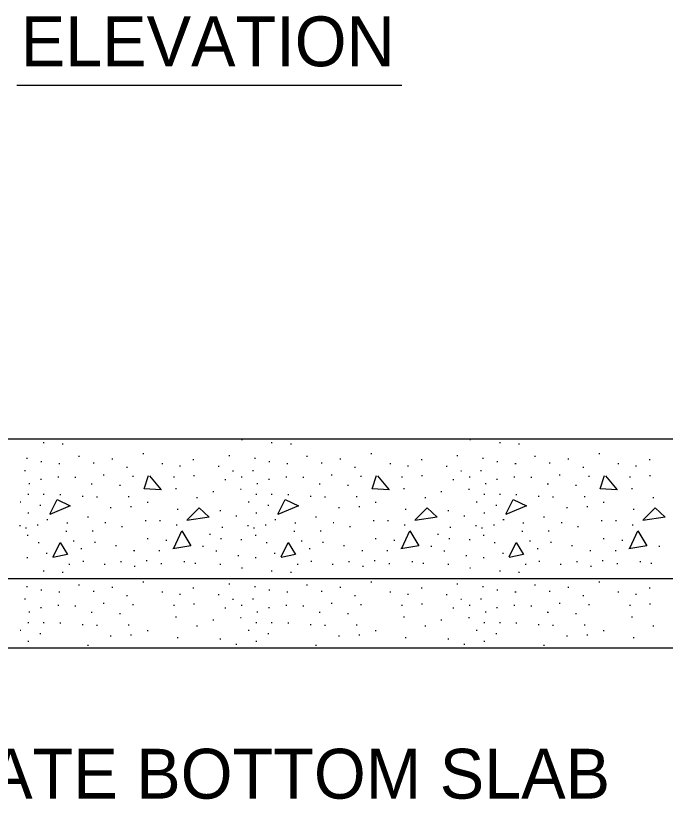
# Model space of a CAD drawing. Extents: x 0 to 2.83, y -0.07 to 1.83.
# Drawn here: x 0.5905 to 0.8078, y 0.1757 to 0.4377 of the extents above; entities that cross this region are included whole.
import ezdxf

# ---------------------------------------------------------------- set-up
doc = ezdxf.new("R2010")
doc.units = 0
doc.layers.add('RD_Pr_Roadway_Notes', color=7, linetype='Continuous')
doc.layers.add('SH_General_Details', color=7, linetype='Continuous')

msp = doc.modelspace()

# ---------------------------------------------------------------- linework, layer by layer
at = {"layer": 'RD_Pr_Roadway_Notes'}
msp.add_line((0.59086, 0.41437), (0.71973, 0.41437), dxfattribs=at)
at = {"layer": 'SH_General_Details'}
for p, q in [((0.41145, 0.29618), (0.91524, 0.29618)), ((0.66609, 0.29602), (0.66642, 0.29602)), ((0.74238, 0.29602), (0.74271, 0.29602)), ((0.59973, 0.29495), (0.60007, 0.29495)), ((0.60611, 0.29452), (0.60644, 0.29452)), ((0.67602, 0.29495), (0.67636, 0.29495)), ((0.6824, 0.29452), (0.68273, 0.29452)), ((0.75231, 0.29495), (0.75265, 0.29495)), ((0.75869, 0.29452), (0.75902, 0.29452)), ((0.63305, 0.29129), (0.63339, 0.29129)), ((0.70934, 0.29129), (0.70968, 0.29129)), ((0.78563, 0.29129), (0.78597, 0.29129)), ((0.59407, 0.28979), (0.59441, 0.28979)), ((0.59887, 0.28864), (0.59921, 0.28864)), ((0.61149, 0.29036), (0.61182, 0.29036)), ((0.61643, 0.28821), (0.61676, 0.28821)), ((0.62266, 0.2895), (0.623, 0.2895)), ((0.64982, 0.28929), (0.65015, 0.28929)), ((0.66179, 0.29065), (0.66212, 0.29065)), ((0.67036, 0.28979), (0.6707, 0.28979)), ((0.67516, 0.28864), (0.6755, 0.28864)), ((0.68778, 0.29036), (0.68811, 0.29036)), ((0.69272, 0.28821), (0.69305, 0.28821)), ((0.69895, 0.2895), (0.69929, 0.2895)), ((0.72611, 0.28929), (0.72644, 0.28929)), ((0.73808, 0.29065), (0.73841, 0.29065)), ((0.74665, 0.28979), (0.74699, 0.28979)), ((0.75145, 0.28864), (0.75179, 0.28864)), ((0.76407, 0.29036), (0.7644, 0.29036)), ((0.76901, 0.28821), (0.76934, 0.28821)), ((0.77524, 0.2895), (0.77558, 0.2895)), ((0.8024, 0.28929), (0.80273, 0.28929)), ((0.59345, 0.28563), (0.59379, 0.28563)), ((0.60496, 0.28792), (0.6053, 0.28792)), ((0.62761, 0.28678), (0.62794, 0.28678)), ((0.63936, 0.28792), (0.63969, 0.28792)), ((0.64531, 0.28721), (0.64564, 0.28721)), ((0.65828, 0.28706), (0.65861, 0.28706)), ((0.66974, 0.28563), (0.67008, 0.28563)), ((0.68125, 0.28792), (0.68159, 0.28792)), ((0.7039, 0.28678), (0.70423, 0.28678)), ((0.71565, 0.28792), (0.71598, 0.28792)), ((0.7216, 0.28721), (0.72193, 0.28721)), ((0.73457, 0.28706), (0.7349, 0.28706)), ((0.74603, 0.28563), (0.74637, 0.28563)), ((0.75754, 0.28792), (0.75788, 0.28792)), ((0.78019, 0.28678), (0.78052, 0.28678)), ((0.79194, 0.28792), (0.79227, 0.28792)), ((0.79789, 0.28721), (0.79822, 0.28721)), ((0.60461, 0.28348), (0.60494, 0.28348)), ((0.61027, 0.28334), (0.6106, 0.28334)), ((0.61973, 0.28413), (0.62006, 0.28413)), ((0.62954, 0.28377), (0.62988, 0.28377)), ((0.6433, 0.28348), (0.64363, 0.28348)), ((0.64996, 0.28391), (0.6503, 0.28391)), ((0.66308, 0.28549), (0.66341, 0.28549)), ((0.66594, 0.28348), (0.66628, 0.28348)), ((0.6809, 0.28348), (0.68123, 0.28348)), ((0.68656, 0.28334), (0.68689, 0.28334)), ((0.69602, 0.28413), (0.69635, 0.28413)), ((0.70583, 0.28377), (0.70617, 0.28377)), ((0.71959, 0.28348), (0.71992, 0.28348)), ((0.72625, 0.28391), (0.72659, 0.28391)), ((0.73937, 0.28549), (0.7397, 0.28549)), ((0.74223, 0.28348), (0.74257, 0.28348)), ((0.75719, 0.28348), (0.75752, 0.28348)), ((0.76285, 0.28334), (0.76318, 0.28334)), ((0.77231, 0.28413), (0.77264, 0.28413)), ((0.78212, 0.28377), (0.78246, 0.28377)), ((0.79588, 0.28348), (0.79621, 0.28348)), ((0.80254, 0.28391), (0.80288, 0.28391)), ((0.59493, 0.28133), (0.59527, 0.28133)), ((0.5988, 0.28269), (0.59914, 0.28269)), ((0.61578, 0.28119), (0.61612, 0.28119)), ((0.62524, 0.28076), (0.62558, 0.28076)), ((0.6605, 0.28262), (0.66083, 0.28262)), ((0.67122, 0.28133), (0.67156, 0.28133)), ((0.67509, 0.28269), (0.67543, 0.28269)), ((0.69207, 0.28119), (0.69241, 0.28119)), ((0.70153, 0.28076), (0.70187, 0.28076)), ((0.73679, 0.28262), (0.73712, 0.28262)), ((0.74751, 0.28133), (0.74785, 0.28133)), ((0.75138, 0.28269), (0.75172, 0.28269)), ((0.76836, 0.28119), (0.7687, 0.28119)), ((0.77782, 0.28076), (0.77816, 0.28076)), ((0.59457, 0.27775), (0.59491, 0.27775)), ((0.59973, 0.27775), (0.60007, 0.27775)), ((0.64395, 0.27961), (0.64428, 0.27961)), ((0.65649, 0.27861), (0.65682, 0.27861)), ((0.66566, 0.2794), (0.66599, 0.2794)), ((0.67086, 0.27775), (0.6712, 0.27775)), ((0.67602, 0.27775), (0.67636, 0.27775)), ((0.72024, 0.27961), (0.72057, 0.27961)), ((0.73278, 0.27861), (0.73311, 0.27861)), ((0.74195, 0.2794), (0.74228, 0.2794)), ((0.74715, 0.27775), (0.74749, 0.27775)), ((0.75231, 0.27775), (0.75265, 0.27775)), ((0.79653, 0.27961), (0.79686, 0.27961)), ((0.59195, 0.27517), (0.59228, 0.27517)), ((0.60525, 0.27761), (0.60558, 0.27761)), ((0.6127, 0.27703), (0.61304, 0.27703)), ((0.6175, 0.27682), (0.61784, 0.27682)), ((0.62811, 0.27689), (0.62844, 0.27689)), ((0.65104, 0.2766), (0.65137, 0.2766)), ((0.66824, 0.27517), (0.66857, 0.27517)), ((0.68154, 0.27761), (0.68187, 0.27761)), ((0.68899, 0.27703), (0.68933, 0.27703)), ((0.69379, 0.27682), (0.69413, 0.27682)), ((0.7044, 0.27689), (0.70473, 0.27689)), ((0.72733, 0.2766), (0.72766, 0.2766)), ((0.74453, 0.27517), (0.74486, 0.27517)), ((0.75783, 0.27761), (0.75816, 0.27761)), ((0.76528, 0.27703), (0.76562, 0.27703)), ((0.77008, 0.27682), (0.77042, 0.27682)), ((0.78069, 0.27689), (0.78102, 0.27689)), ((0.80362, 0.2766), (0.80395, 0.2766)), ((0.59859, 0.27402), (0.59892, 0.27402)), ((0.62216, 0.27331), (0.6225, 0.27331)), ((0.62897, 0.27359), (0.6293, 0.27359)), ((0.63449, 0.27503), (0.63482, 0.27503)), ((0.64452, 0.27273), (0.64485, 0.27273)), ((0.67488, 0.27402), (0.67521, 0.27402)), ((0.69845, 0.27331), (0.69879, 0.27331)), ((0.70526, 0.27359), (0.70559, 0.27359)), ((0.71078, 0.27503), (0.71111, 0.27503)), ((0.72081, 0.27273), (0.72114, 0.27273)), ((0.75117, 0.27402), (0.7515, 0.27402)), ((0.77474, 0.27331), (0.77508, 0.27331)), ((0.78155, 0.27359), (0.78188, 0.27359)), ((0.78707, 0.27503), (0.7874, 0.27503)), ((0.7971, 0.27273), (0.79743, 0.27273)), ((0.59457, 0.27151), (0.59491, 0.27151)), ((0.61449, 0.27015), (0.61483, 0.27015)), ((0.65878, 0.2723), (0.65911, 0.2723)), ((0.66415, 0.27044), (0.66449, 0.27044)), ((0.67086, 0.27151), (0.6712, 0.27151)), ((0.69078, 0.27015), (0.69112, 0.27015)), ((0.73507, 0.2723), (0.7354, 0.2723)), ((0.74044, 0.27044), (0.74078, 0.27044)), ((0.74715, 0.27151), (0.74749, 0.27151)), ((0.76707, 0.27015), (0.76741, 0.27015)), ((0.59173, 0.26729), (0.59207, 0.26729)), ((0.59773, 0.26743), (0.59806, 0.26743)), ((0.60095, 0.26929), (0.60129, 0.26929)), ((0.60762, 0.26808), (0.60795, 0.26808)), ((0.62037, 0.26829), (0.6207, 0.26829)), ((0.63384, 0.26886), (0.63418, 0.26886)), ((0.63857, 0.26886), (0.6389, 0.26886)), ((0.64416, 0.26743), (0.64449, 0.26743)), ((0.66802, 0.26729), (0.66836, 0.26729)), ((0.67402, 0.26743), (0.67435, 0.26743)), ((0.67724, 0.26929), (0.67758, 0.26929)), ((0.68391, 0.26808), (0.68424, 0.26808)), ((0.69666, 0.26829), (0.69699, 0.26829)), ((0.71013, 0.26886), (0.71047, 0.26886)), ((0.71486, 0.26886), (0.71519, 0.26886)), ((0.72045, 0.26743), (0.72078, 0.26743)), ((0.74431, 0.26729), (0.74465, 0.26729)), ((0.75031, 0.26743), (0.75064, 0.26743)), ((0.75353, 0.26929), (0.75387, 0.26929)), ((0.7602, 0.26808), (0.76053, 0.26808)), ((0.77295, 0.26829), (0.77328, 0.26829)), ((0.78642, 0.26886), (0.78676, 0.26886)), ((0.79115, 0.26886), (0.79148, 0.26886)), ((0.79674, 0.26743), (0.79707, 0.26743)), ((0.59379, 0.26643), (0.59412, 0.26643)), ((0.60726, 0.26531), (0.60759, 0.26531)), ((0.61607, 0.26542), (0.6164, 0.26542)), ((0.62589, 0.26693), (0.62622, 0.26693)), ((0.65942, 0.26671), (0.65976, 0.26671)), ((0.67008, 0.26643), (0.67041, 0.26643)), ((0.68355, 0.26531), (0.68388, 0.26531)), ((0.69236, 0.26542), (0.69269, 0.26542)), ((0.70218, 0.26693), (0.70251, 0.26693)), ((0.73571, 0.26671), (0.73605, 0.26671)), ((0.74637, 0.26643), (0.7467, 0.26643)), ((0.75984, 0.26531), (0.76017, 0.26531)), ((0.76865, 0.26542), (0.76898, 0.26542)), ((0.77847, 0.26693), (0.7788, 0.26693)), ((0.59436, 0.26402), (0.59469, 0.26402)), ((0.60977, 0.26208), (0.6101, 0.26208)), ((0.63449, 0.26294), (0.63482, 0.26294)), ((0.64072, 0.26237), (0.64105, 0.26237)), ((0.65534, 0.2643), (0.65567, 0.2643)), ((0.65907, 0.26294), (0.6594, 0.26294)), ((0.66587, 0.26258), (0.66621, 0.26258)), ((0.67065, 0.26402), (0.67098, 0.26402)), ((0.68606, 0.26208), (0.68639, 0.26208)), ((0.71078, 0.26294), (0.71111, 0.26294)), ((0.71701, 0.26237), (0.71734, 0.26237)), ((0.73163, 0.2643), (0.73196, 0.2643)), ((0.73536, 0.26294), (0.73569, 0.26294)), ((0.74216, 0.26258), (0.7425, 0.26258)), ((0.74694, 0.26402), (0.74727, 0.26402)), ((0.76235, 0.26208), (0.76268, 0.26208)), ((0.78707, 0.26294), (0.7874, 0.26294)), ((0.7933, 0.26237), (0.79363, 0.26237)), ((0.59801, 0.26151), (0.59835, 0.26151)), ((0.61235, 0.2595), (0.61268, 0.2595)), ((0.61686, 0.26172), (0.61719, 0.26172)), ((0.62388, 0.26051), (0.62422, 0.26051)), ((0.65305, 0.26036), (0.65338, 0.26036)), ((0.6743, 0.26151), (0.67464, 0.26151)), ((0.68864, 0.2595), (0.68897, 0.2595)), ((0.69315, 0.26172), (0.69348, 0.26172)), ((0.70017, 0.26051), (0.70051, 0.26051)), ((0.72934, 0.26036), (0.72967, 0.26036)), ((0.75059, 0.26151), (0.75093, 0.26151)), ((0.76493, 0.2595), (0.76526, 0.2595)), ((0.76944, 0.26172), (0.76977, 0.26172)), ((0.77646, 0.26051), (0.7768, 0.26051)), ((0.80563, 0.26036), (0.80596, 0.26036)), ((0.60074, 0.258), (0.60107, 0.258)), ((0.62997, 0.25893), (0.63031, 0.25893)), ((0.63843, 0.25893), (0.63876, 0.25893)), ((0.65742, 0.25879), (0.65775, 0.25879)), ((0.6648, 0.25721), (0.66513, 0.25721)), ((0.67703, 0.258), (0.67736, 0.258)), ((0.70626, 0.25893), (0.7066, 0.25893)), ((0.71472, 0.25893), (0.71505, 0.25893)), ((0.73371, 0.25879), (0.73404, 0.25879)), ((0.74109, 0.25721), (0.74142, 0.25721)), ((0.75332, 0.258), (0.75365, 0.258)), ((0.78255, 0.25893), (0.78289, 0.25893)), ((0.79101, 0.25893), (0.79134, 0.25893)), ((0.59429, 0.25656), (0.59462, 0.25656)), ((0.60833, 0.25434), (0.60867, 0.25434)), ((0.61299, 0.25535), (0.61332, 0.25535)), ((0.62008, 0.25434), (0.62042, 0.25434)), ((0.62553, 0.2552), (0.62586, 0.2552)), ((0.63413, 0.25549), (0.63446, 0.25549)), ((0.63907, 0.25456), (0.63941, 0.25456)), ((0.64674, 0.2552), (0.64707, 0.2552)), ((0.65039, 0.25463), (0.65073, 0.25463)), ((0.65878, 0.25434), (0.65911, 0.25434)), ((0.67058, 0.25656), (0.67091, 0.25656)), ((0.68462, 0.25434), (0.68496, 0.25434)), ((0.68928, 0.25535), (0.68961, 0.25535)), ((0.69637, 0.25434), (0.69671, 0.25434)), ((0.70182, 0.2552), (0.70215, 0.2552)), ((0.71042, 0.25549), (0.71075, 0.25549)), ((0.71536, 0.25456), (0.7157, 0.25456)), ((0.72303, 0.2552), (0.72336, 0.2552)), ((0.72668, 0.25463), (0.72702, 0.25463)), ((0.73507, 0.25434), (0.7354, 0.25434)), ((0.74687, 0.25656), (0.7472, 0.25656)), ((0.76091, 0.25434), (0.76125, 0.25434)), ((0.76557, 0.25535), (0.7659, 0.25535)), ((0.77266, 0.25434), (0.773, 0.25434)), ((0.77811, 0.2552), (0.77844, 0.2552)), ((0.78671, 0.25549), (0.78704, 0.25549)), ((0.79165, 0.25456), (0.79199, 0.25456)), ((0.79932, 0.2552), (0.79965, 0.2552)), ((0.80297, 0.25463), (0.80331, 0.25463)), ((0.59973, 0.25205), (0.60007, 0.25205)), ((0.60611, 0.25162), (0.60644, 0.25162)), ((0.63019, 0.25363), (0.63052, 0.25363)), ((0.66609, 0.25312), (0.66642, 0.25312)), ((0.67602, 0.25205), (0.67636, 0.25205)), ((0.6824, 0.25162), (0.68273, 0.25162)), ((0.70648, 0.25363), (0.70681, 0.25363)), ((0.74238, 0.25312), (0.74271, 0.25312)), ((0.75231, 0.25205), (0.75265, 0.25205)), ((0.75869, 0.25162), (0.75902, 0.25162)), ((0.78277, 0.25363), (0.7831, 0.25363)), ((0.41145, 0.24952), (0.91524, 0.24952)), ((0.59407, 0.24689), (0.59441, 0.24689)), ((0.61149, 0.24746), (0.61182, 0.24746)), ((0.62266, 0.2466), (0.623, 0.2466)), ((0.63305, 0.2484), (0.63339, 0.2484)), ((0.64982, 0.24639), (0.65015, 0.24639)), ((0.66179, 0.24775), (0.66212, 0.24775)), ((0.67036, 0.24689), (0.6707, 0.24689)), ((0.68778, 0.24746), (0.68811, 0.24746)), ((0.69895, 0.2466), (0.69929, 0.2466)), ((0.70934, 0.2484), (0.70968, 0.2484)), ((0.72611, 0.24639), (0.72644, 0.24639)), ((0.73808, 0.24775), (0.73841, 0.24775)), ((0.74665, 0.24689), (0.74699, 0.24689)), ((0.76407, 0.24746), (0.7644, 0.24746)), ((0.77524, 0.2466), (0.77558, 0.2466)), ((0.78563, 0.2484), (0.78597, 0.2484)), ((0.8024, 0.24639), (0.80273, 0.24639)), ((0.59887, 0.24574), (0.59921, 0.24574)), ((0.60496, 0.24503), (0.6053, 0.24503)), ((0.61643, 0.24531), (0.61676, 0.24531)), ((0.62761, 0.24388), (0.62794, 0.24388)), ((0.63936, 0.24503), (0.63969, 0.24503)), ((0.64531, 0.24431), (0.64564, 0.24431)), ((0.65828, 0.24417), (0.65861, 0.24417)), ((0.67516, 0.24574), (0.6755, 0.24574)), ((0.68125, 0.24503), (0.68159, 0.24503)), ((0.69272, 0.24531), (0.69305, 0.24531)), ((0.7039, 0.24388), (0.70423, 0.24388)), ((0.71565, 0.24503), (0.71598, 0.24503)), ((0.7216, 0.24431), (0.72193, 0.24431)), ((0.73457, 0.24417), (0.7349, 0.24417)), ((0.75145, 0.24574), (0.75179, 0.24574)), ((0.75754, 0.24503), (0.75788, 0.24503)), ((0.76901, 0.24531), (0.76934, 0.24531)), ((0.78019, 0.24388), (0.78052, 0.24388)), ((0.79194, 0.24503), (0.79227, 0.24503)), ((0.79789, 0.24431), (0.79822, 0.24431)), ((0.59345, 0.24273), (0.59379, 0.24273)), ((0.61973, 0.24123), (0.62006, 0.24123)), ((0.64996, 0.24101), (0.6503, 0.24101)), ((0.66308, 0.24259), (0.66341, 0.24259)), ((0.66974, 0.24273), (0.67008, 0.24273)), ((0.69602, 0.24123), (0.69635, 0.24123)), ((0.72625, 0.24101), (0.72659, 0.24101)), ((0.73937, 0.24259), (0.7397, 0.24259)), ((0.74603, 0.24273), (0.74637, 0.24273)), ((0.77231, 0.24123), (0.77264, 0.24123)), ((0.80254, 0.24101), (0.80288, 0.24101)), ((0.59493, 0.23843), (0.59527, 0.23843)), ((0.5988, 0.2398), (0.59914, 0.2398)), ((0.60461, 0.24058), (0.60494, 0.24058)), ((0.61027, 0.24044), (0.6106, 0.24044)), ((0.62954, 0.24087), (0.62988, 0.24087)), ((0.6433, 0.24058), (0.64363, 0.24058)), ((0.6605, 0.23972), (0.66083, 0.23972)), ((0.66594, 0.24058), (0.66628, 0.24058)), ((0.67122, 0.23843), (0.67156, 0.23843)), ((0.67509, 0.2398), (0.67543, 0.2398)), ((0.6809, 0.24058), (0.68123, 0.24058)), ((0.68656, 0.24044), (0.68689, 0.24044)), ((0.70583, 0.24087), (0.70617, 0.24087)), ((0.71959, 0.24058), (0.71992, 0.24058)), ((0.73679, 0.23972), (0.73712, 0.23972)), ((0.74223, 0.24058), (0.74257, 0.24058)), ((0.74751, 0.23843), (0.74785, 0.23843)), ((0.75138, 0.2398), (0.75172, 0.2398)), ((0.75719, 0.24058), (0.75752, 0.24058)), ((0.76285, 0.24044), (0.76318, 0.24044)), ((0.78212, 0.24087), (0.78246, 0.24087)), ((0.79588, 0.24058), (0.79621, 0.24058)), ((0.61578, 0.23829), (0.61612, 0.23829)), ((0.62524, 0.23786), (0.62558, 0.23786)), ((0.64395, 0.23672), (0.64428, 0.23672)), ((0.66566, 0.2365), (0.66599, 0.2365)), ((0.69207, 0.23829), (0.69241, 0.23829)), ((0.70153, 0.23786), (0.70187, 0.23786)), ((0.72024, 0.23672), (0.72057, 0.23672)), ((0.74195, 0.2365), (0.74228, 0.2365)), ((0.76836, 0.23829), (0.7687, 0.23829)), ((0.77782, 0.23786), (0.77816, 0.23786)), ((0.79653, 0.23672), (0.79686, 0.23672)), ((0.59457, 0.23485), (0.59491, 0.23485)), ((0.59973, 0.23485), (0.60007, 0.23485)), ((0.60525, 0.23471), (0.60558, 0.23471)), ((0.6127, 0.23414), (0.61304, 0.23414)), ((0.6175, 0.23392), (0.61784, 0.23392)), ((0.62811, 0.23399), (0.62844, 0.23399)), ((0.65104, 0.23371), (0.65137, 0.23371)), ((0.65649, 0.23571), (0.65682, 0.23571)), ((0.67086, 0.23485), (0.6712, 0.23485)), ((0.67602, 0.23485), (0.67636, 0.23485)), ((0.68154, 0.23471), (0.68187, 0.23471)), ((0.68899, 0.23414), (0.68933, 0.23414)), ((0.69379, 0.23392), (0.69413, 0.23392)), ((0.7044, 0.23399), (0.70473, 0.23399)), ((0.72733, 0.23371), (0.72766, 0.23371)), ((0.73278, 0.23571), (0.73311, 0.23571)), ((0.74715, 0.23485), (0.74749, 0.23485)), ((0.75231, 0.23485), (0.75265, 0.23485)), ((0.75783, 0.23471), (0.75816, 0.23471)), ((0.76528, 0.23414), (0.76562, 0.23414)), ((0.77008, 0.23392), (0.77042, 0.23392)), ((0.78069, 0.23399), (0.78102, 0.23399)), ((0.80362, 0.23371), (0.80395, 0.23371)), ((0.59195, 0.23227), (0.59228, 0.23227)), ((0.59859, 0.23113), (0.59892, 0.23113)), ((0.62897, 0.2307), (0.6293, 0.2307)), ((0.63449, 0.23213), (0.63482, 0.23213)), ((0.66824, 0.23227), (0.66857, 0.23227)), ((0.67488, 0.23113), (0.67521, 0.23113)), ((0.70526, 0.2307), (0.70559, 0.2307)), ((0.71078, 0.23213), (0.71111, 0.23213)), ((0.74453, 0.23227), (0.74486, 0.23227)), ((0.75117, 0.23113), (0.7515, 0.23113)), ((0.78155, 0.2307), (0.78188, 0.2307)), ((0.78707, 0.23213), (0.7874, 0.23213)), ((0.59457, 0.22862), (0.59491, 0.22862)), ((0.62216, 0.23041), (0.6225, 0.23041)), ((0.64452, 0.22984), (0.64485, 0.22984)), ((0.65878, 0.22941), (0.65911, 0.22941)), ((0.67086, 0.22862), (0.6712, 0.22862)), ((0.69845, 0.23041), (0.69879, 0.23041)), ((0.72081, 0.22984), (0.72114, 0.22984)), ((0.73507, 0.22941), (0.7354, 0.22941)), ((0.74715, 0.22862), (0.74749, 0.22862)), ((0.77474, 0.23041), (0.77508, 0.23041)), ((0.7971, 0.22984), (0.79743, 0.22984)), ((0.91524, 0.22618), (0.41145, 0.22618)), ((0.60095, 0.2264), (0.60129, 0.2264)), ((0.61449, 0.22726), (0.61483, 0.22726)), ((0.66415, 0.22754), (0.66449, 0.22754)), ((0.67724, 0.2264), (0.67758, 0.2264)), ((0.69078, 0.22726), (0.69112, 0.22726)), ((0.74044, 0.22754), (0.74078, 0.22754)), ((0.75353, 0.2264), (0.75387, 0.2264)), ((0.76707, 0.22726), (0.76741, 0.22726))]:
    msp.add_line(p, q, dxfattribs=at)
for points in [[(0.63523, 0.28387), (0.63916, 0.27911), (0.63348, 0.27953), (0.6349, 0.28395)], [(0.71152, 0.28387), (0.71545, 0.27911), (0.70977, 0.27953), (0.71119, 0.28395)], [(0.78781, 0.28387), (0.79174, 0.27911), (0.78606, 0.27953), (0.78748, 0.28395)], [(0.60194, 0.27102), (0.60436, 0.27594), (0.60878, 0.27385), (0.60188, 0.27091)], [(0.67823, 0.27102), (0.68065, 0.27594), (0.68507, 0.27385), (0.67817, 0.27091)], [(0.75452, 0.27102), (0.75694, 0.27594), (0.76136, 0.27385), (0.75446, 0.27091)], [(0.64784, 0.2691), (0.65184, 0.2731), (0.65518, 0.27002), (0.64776, 0.26893)], [(0.72413, 0.2691), (0.72813, 0.2731), (0.73147, 0.27002), (0.72405, 0.26893)], [(0.80042, 0.2691), (0.80442, 0.2731), (0.80776, 0.27002), (0.80034, 0.26893)], [(0.64341, 0.25967), (0.64608, 0.26542), (0.64909, 0.26042), (0.64308, 0.25941)], [(0.7197, 0.25967), (0.72237, 0.26542), (0.72538, 0.26042), (0.71937, 0.25941)], [(0.79599, 0.25967), (0.79866, 0.26542), (0.80167, 0.26042), (0.79566, 0.25941)], [(0.60302, 0.25674), (0.60536, 0.26158), (0.60786, 0.2575), (0.60298, 0.25657)], [(0.67931, 0.25674), (0.68165, 0.26158), (0.68415, 0.2575), (0.67927, 0.25657)], [(0.7556, 0.25674), (0.75794, 0.26158), (0.76044, 0.2575), (0.75556, 0.25657)]]:
    msp.add_lwpolyline(points, dxfattribs=at)

# ---------------------------------------------------------------- texts
at = {"layer": 'RD_Pr_Roadway_Notes'}
for s, height, p in [('ELEVATION', 0.016667, (0.59219, 0.42074)), ('ALTERNATE BOTTOM SLAB', 0.0166667, (0.49338, 0.17594))]:
    msp.add_text(s, height=height, dxfattribs=at).set_placement(p)

doc.saveas('drawing.dxf')
